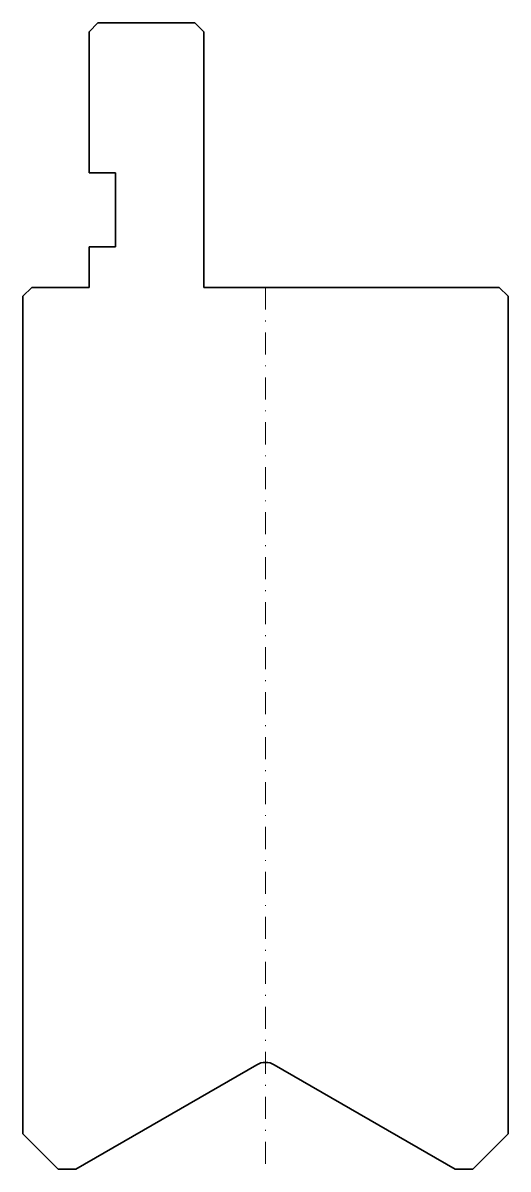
# Model space of a CAD drawing. Header units: millimetres. Extents: x -28 to 28, y 0 to 130.
import ezdxf

# ---------------------------------------------------------------- set-up
doc = ezdxf.new("R2010")
doc.units = ezdxf.units.MM
doc.header["$LTSCALE"] = 5
doc.linetypes.add('AUSGEZOGEN', pattern=[0])
doc.linetypes.add('DASHDOT', pattern=[1, 0.5, -0.25, 0, -0.25])
doc.layers.add('2', color=7, linetype='Continuous')
doc.layers.add('5', color=3, linetype='Continuous', true_color=0x00ff00)

msp = doc.modelspace()

# ---------------------------------------------------------------- linework, layer by layer
at = {"layer": '2', "color": 7, "linetype": 'AUSGEZOGEN', "lineweight": 35}
for p, q in [((-20, 129), (-19, 130)), ((-19, 130), (-8, 130)), ((-8, 130), (-7, 129)), ((-20, 113), (-20, 129)), ((-7, 129), (-7, 100)), ((-17, 113), (-20, 113)), ((-17, 104.6), (-17, 113)), ((-20, 100), (-20, 104.6)), ((-20, 104.6), (-17, 104.6)), ((-27.5, 99), (-26.5, 100)), ((-27.5, 4), (-27.5, 99)), ((-26.5, 100), (-20, 100)), ((-7, 100), (26.5, 100)), ((26.5, 100), (27.5, 99)), ((27.5, 99), (27.5, 4)), ((-1, 11.84), (-21.5, 0)), ((21.5, 0), (1, 11.84)), ((-23.5, 0), (-27.5, 4)), ((27.5, 4), (23.5, 0)), ((-21.5, 0), (-23.5, 0)), ((23.5, 0), (21.5, 0))]:
    msp.add_line(p, q, dxfattribs=at)
msp.add_arc((0, 10.1), 2, 60, 120, dxfattribs=at)
at = {"layer": '5', "color": 3, "linetype": 'DASHDOT', "lineweight": 18, "true_color": 0x00ff00}
msp.add_line((0, 100), (0, 0), dxfattribs=at)

doc.saveas('drawing.dxf')
